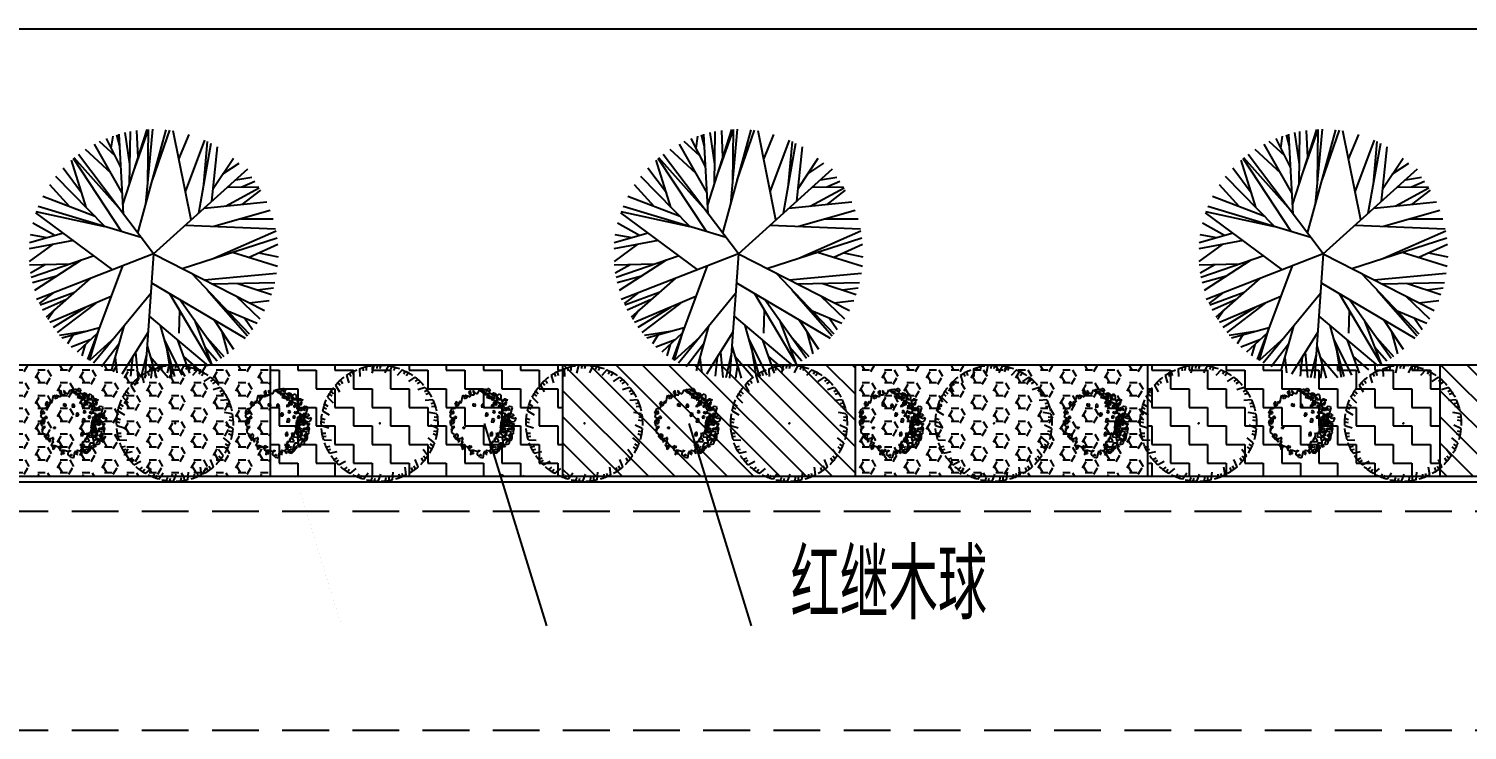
# Model space of a CAD drawing. Extents: x 941299 to 942979, y 2579300 to 2579597.
# Drawn here: x 941836.4 to 941897.9, y 2579433.1 to 2579463.1 of the extents above; entities that cross this region are included whole.
import ezdxf

# ---------------------------------------------------------------- set-up
doc = ezdxf.new("R2010")
doc.units = 0
doc.linetypes.add('HIDDEN', pattern=[0.375, 0.25, -0.125])
for name, color, linetype in [('fz', 7, 'CONTINUOUS'), ('尺寸标注', 2, 'CONTINUOUS'), ('文字', 7, 'CONTINUOUS'), ('绿化工程', 3, 'CONTINUOUS'), ('路缘石', 37, 'CONTINUOUS')]:
    doc.layers.add(name, color=color, linetype=linetype)
doc.styles.get("Standard").update_dxf_attribs({"font": 'simplex1.shx', "width": 0.7, "bigfont": 'hztxt.shx'})
pattern_1 = [(0, (0, 5158813.76275), (0, -0.549926), [0.3175, -0.635]), (240, (0, 5158813.76275), (-0.4762498862, 0.274963), [0.3175, -0.635]), (300, (0.3175, 5158813.76275), (-0.4762498862, -0.274963), [0.3175, -0.635])]
pattern_2 = [(0, (0, 5158813.76275), (0.79375, -0.79375), [0.79375, -0.79375]), (270, (0.79375, 5158813.76275), (-0.79375, -0.79375), [0.79375, -0.79375])]

# ---------------------------------------------------------------- blocks, each defined once
blk = doc.blocks.new('qf')
at = {"layer": '绿化工程'}
for p, q in [((-1.396, 3.706), (-2.016, 4.93)), ((-1.807, 4.518), (-1.734, 5.036)), ((-1.446, 4.606), (-1.577, 5.088)), ((-1.286, 1.7), (-1.474, 5.119)), ((-1.308, 2.095), (-0.278, 5.319)), ((-1.014, 3.828), (-1.214, 5.187)), ((-1.027, 2.974), (-0.993, 5.233)), ((-0.855, 3.513), (-0.215, 5.311)), ((-0.661, 4.12), (-0.713, 5.279)), ((-0.67, 0.885), (0.539, 5.299)), ((-0.329, 2.13), (-0.034, 5.327)), ((-0.245, 3.042), (-0.215, 5.311)), ((-0.049, 3.152), (0.694, 5.281)), ((1.605, 1.448), (0.84, 5.26)), ((1.083, 4.05), (1.515, 5.107)), ((-1.813, 3.446), (-2.916, 4.457)), ((-1.336, 2.606), (-2.52, 4.693)), ((-1.642, 4.193), (-2.312, 4.799)), ((1.365, 2.645), (2.19, 4.856)), ((1.928, 1.739), (2.458, 4.725)), ((2.148, 2.977), (2.311, 4.799)), ((2.497, 2.253), (2.737, 4.57)), ((-2.887, 1.999), (-3.515, 4.002)), ((-1.366, 0.951), (-3.425, 4.08)), ((-1.504, 1.987), (-3.401, 4.099)), ((0, 0), (-3.214, 4.248)), ((2.554, 2.799), (3.412, 4.09)), ((2.962, 3.414), (3.656, 3.874)), ((-2.063, 1.159), (-4.173, 3.31)), ((-3.079, 2.612), (-3.869, 3.661)), ((0, 0), (4.024, 3.63)), ((3.512, 3.169), (4.204, 3.271)), ((3.775, 2.858), (4.331, 3.101)), ((-3.58, 2.014), (-4.439, 2.944)), ((3.07, 2.042), (4.517, 2.823)), ((3.167, 2.857), (4.495, 2.858)), ((3.791, 2.114), (4.583, 2.715)), ((-0.53, 0.7), (-4.93, 2.017)), ((-2.492, 1.597), (-4.728, 2.454)), ((2.162, 1.951), (4.842, 2.22)), ((2.581, 1.178), (4.988, 1.868)), ((-4.221, 0.778), (-5.162, 1.314)), ((-1.736, -0.679), (-5.031, 1.75)), ((-2.063, 1.159), (-5.013, 1.8)), ((3.709, 1.501), (5.114, 1.49)), ((-3.852, 0.882), (-5.306, 0.472)), ((-4.548, 0.685), (-5.264, 0.817)), ((1.22, -0.622), (5.282, 0.688)), ((1.363, 1.229), (5.219, 1.066)), ((2.577, -0.185), (5.235, 0.983)), ((-3.423, 0.565), (-5.323, 0.207)), ((-4.327, 0.395), (-5.317, -0.326)), ((0, 0), (-5.009, -1.958)), ((0, 0), (-0.375, -5.324)), ((0, 0), (4.745, -2.42)), ((3.377, 0.073), (5.3, -0.53)), ((4.081, -0.147), (5.311, 0.409)), ((4.501, 0.043), (5.325, -0.122)), ((-3.578, -0.445), (-5.304, -0.491)), ((-4.632, -0.473), (-5.261, -0.833)), ((-2.539, -0.086), (-5.229, -1.015)), ((-3.091, -0.277), (-5.092, -1.562)), ((-1.329, -0.52), (-2.821, -4.518)), ((-4.147, -0.955), (-5.181, -1.237)), ((-2.705, -1.057), (-4.588, -2.707)), ((1.621, -0.827), (4.08, -3.424)), ((2.174, -1.109), (5.261, -0.834)), ((2.518, -1.284), (5.183, -1.227)), ((-4.305, -1.682), (-4.885, -2.123)), ((-3.386, -1.654), (-4.851, -2.2)), ((-1.818, -1.83), (-4.439, -2.944)), ((-0.119, -1.694), (-2.561, -4.67)), ((-0.088, -1.245), (3.922, -3.604)), ((0.686, -1.7), (2.453, -4.673)), ((2.291, -1.534), (4.013, -3.503)), ((3.514, -1.792), (4.541, -2.784)), ((3.565, -1.262), (5.034, -1.742)), ((4.439, -1.547), (5.124, -1.457)), ((-3.752, -1.975), (-4.754, -2.403)), ((-4.253, -2.413), (-4.524, -2.812)), ((-2.904, -2.291), (-4.292, -3.154)), ((-2.475, -2.109), (-4.126, -3.369)), ((1.104, -2.404), (1.078, -3.396)), ((1.142, -1.969), (2.907, -4.464)), ((3.131, -2.422), (4.425, -2.965)), ((4.098, -2.09), (4.939, -1.994)), ((-0.188, -2.668), (2.332, -4.789)), ((0.281, -3.063), (0.888, -5.252)), ((1.754, -2.834), (2.47, -4.719)), ((2.582, -2.816), (3.421, -4.083)), ((3.881, -2.737), (4.226, -3.243)), ((-2.922, -3.329), (-4.019, -3.496)), ((-2.314, -3.159), (-3.918, -3.608)), ((-3.388, -3.4), (-3.675, -3.856)), ((-2.706, -3.678), (-3.528, -3.99)), ((-2.403, -3.396), (-3.273, -4.203)), ((-2.739, -4.569), (-2.314, -3.159)), ((-1.661, -3.573), (-2.739, -4.569)), ((-1.274, -3.101), (-1.809, -5.01)), ((-0.236, -3.349), (-1.357, -5.151)), ((0.447, -3.661), (1.21, -5.187)), ((2.283, -3.582), (3.007, -4.397)), ((2.925, -3.334), (3.176, -4.276)), ((-2.922, -3.877), (-3.065, -4.356)), ((-1.486, -3.859), (-2.227, -4.839)), ((-0.771, -4.209), (-0.67, -5.284)), ((-0.303, -4.304), (-0.539, -5.299)), ((-0.277, -3.937), (0.124, -5.325)), ((0.569, -4.1), (0.763, -5.272)), ((1.028, -3.692), (1.535, -5.101)), ((2.188, -3.977), (2.715, -4.583)), ((-1.646, -4.429), (-1.567, -5.091)), ((-0.905, -4.424), (-0.992, -5.233)), ((-0.144, -4.397), (0.625, -5.29)), ((-0.045, -4.74), (-0.119, -5.325)), ((1.282, -4.396), (1.936, -4.963))]:
    blk.add_line(p, q, dxfattribs=at)
blk = doc.blocks.new('crz')
at = {"layer": '绿化工程', "color": 3}
for p, q in [((-0.225, 2.462), (-0.196, 2.34)), ((-0.076, 2.485), (0.037, 2.173)), ((-1.493, 1.958), (-1.393, 1.878)), ((-1.386, 2.055), (-1.301, 1.963)), ((-1.266, 2.148), (-1.017, 1.929)), ((-0.96, 2.265), (-0.883, 2.162)), ((-0.831, 2.332), (-0.772, 2.221)), ((-0.693, 2.392), (-0.505, 2.118)), ((-0.366, 2.429), (-0.317, 2.31)), ((0.249, 2.44), (0.267, 2.313)), ((0.394, 2.437), (0.392, 2.312)), ((0.544, 2.423), (0.576, 2.092)), ((0.848, 2.298), (0.833, 2.171)), ((0.987, 2.259), (0.955, 2.138)), ((1.129, 2.208), (1.078, 1.88)), ((1.393, 2.012), (1.347, 1.892)), ((1.518, 1.939), (1.456, 1.83)), ((1.643, 1.854), (1.512, 1.549)), ((-2.146, 1.278), (-1.822, 1.207)), ((-1.934, 1.529), (-1.817, 1.476)), ((-1.854, 1.649), (-1.749, 1.581)), ((-1.761, 1.768), (-1.465, 1.619)), ((1.849, 1.599), (1.775, 1.494)), ((2.052, 1.384), (1.849, 1.121)), ((1.952, 1.498), (1.865, 1.407)), ((-2.397, 0.708), (-2.066, 0.719)), ((-2.254, 1.003), (-2.128, 0.981)), ((-2.207, 1.14), (-2.088, 1.1)), ((2.332, 0.827), (2.07, 0.623)), ((2.188, 1.085), (2.09, 1.002)), ((2.263, 0.962), (2.157, 0.896)), ((-2.499, 0.093), (-2.18, 0.186)), ((-2.434, 0.414), (-2.305, 0.424)), ((-2.421, 0.559), (-2.296, 0.549)), ((2.464, 0.218), (2.16, 0.085)), ((2.389, 0.504), (2.274, 0.447)), ((2.431, 0.365), (2.311, 0.328)), ((-2.485, -0.058), (-2.361, -0.036)), ((-2.461, -0.2), (-2.339, -0.159)), ((-2.444, -0.528), (-2.159, -0.359)), ((2.44, -0.405), (2.113, -0.458)), ((2.439, -0.11), (2.314, -0.135)), ((2.445, -0.254), (2.32, -0.261)), ((-2.393, -0.671), (-2.279, -0.618)), ((-2.334, -0.803), (-2.227, -0.733)), ((-2.236, -1.116), (-2.002, -0.881)), ((-2.152, -1.241), (-2.054, -1.162)), ((2.263, -1.003), (1.932, -0.972)), ((2.305, -0.858), (2.182, -0.833)), ((2.335, -0.716), (2.207, -0.71)), ((-2.062, -1.355), (-1.975, -1.26)), ((-1.889, -1.634), (-1.721, -1.348)), ((-1.776, -1.734), (-1.701, -1.633)), ((-1.661, -1.822), (-1.601, -1.708)), ((-1.424, -2.049), (-1.332, -1.73)), ((1.498, -1.975), (1.224, -1.79)), ((1.605, -1.869), (1.51, -1.788)), ((1.7, -1.759), (1.591, -1.692)), ((1.942, -1.537), (1.63, -1.426)), ((2.019, -1.408), (1.906, -1.353)), ((2.084, -1.278), (1.961, -1.24)), ((-1.29, -2.118), (-1.242, -2.002)), ((-1.156, -2.174), (-1.126, -2.049)), ((-0.871, -2.336), (-0.861, -2.004)), ((-0.723, -2.369), (-0.706, -2.244)), ((-0.58, -2.39), (-0.582, -2.262)), ((-0.263, -2.475), (-0.336, -2.152)), ((-0.112, -2.471), (-0.126, -2.346)), ((0.032, -2.456), (-0.002, -2.332)), ((0.36, -2.46), (0.209, -2.164)), ((0.505, -2.418), (0.46, -2.301)), ((0.641, -2.367), (0.578, -2.256)), ((0.96, -2.289), (0.74, -2.041)), ((1.09, -2.213), (1.017, -2.11)), ((1.209, -2.13), (1.12, -2.038))]:
    blk.add_line(p, q, dxfattribs=at)
for centre, start, end in [((-0.03, -0.014), 91.05159, 102.48935), ((-0.033, -0.01), 76.65159, 88.08935), ((-0.022, -0.021), 119.85159, 131.28935), ((-0.027, -0.018), 105.45159, 116.88935), ((-0.035, -0.005), 62.25159, 73.68935), ((-0.035, 0.001), 47.85159, 59.28935), ((-0.011, -0.022), 148.65159, 160.08935), ((-0.017, -0.022), 134.25159, 145.68935), ((-0.034, 0.006), 33.45159, 44.88935), ((-0.032, 0.011), 19.05159, 30.48935), ((-0.006, -0.021), 163.05159, 174.48935), ((-0.028, 0.015), 4.65159, 16.08935), ((-0.001, -0.019), 177.45159, 188.88935), ((-0.024, 0.018), 350.25159, 1.68935), ((0.003, -0.015), 191.85159, 203.28935), ((-0.019, 0.02), 335.85159, 347.28935), ((0.006, -0.01), 206.25159, 217.68935), ((-0.013, 0.021), 321.45159, 332.88935), ((0.007, -0.005), 220.65159, 232.08935), ((-0.008, 0.02), 307.05159, 318.48935), ((0.008, 0), 235.05159, 246.48935), ((0.007, 0.005), 249.45159, 260.88935), ((0.001, 0.014), 278.25159, 289.68935), ((-0.003, 0.018), 292.65159, 304.08935), ((0.005, 0.01), 263.85159, 275.28935)]:
    blk.add_arc(centre, 2.5, start, end, dxfattribs=at)
for p in [(0, 0), (0.006, -0.005)]:
    blk.add_point(p, dxfattribs=at)
blk = doc.blocks.new('hjmq')
at = {"layer": '绿化工程', "color": 3}
for p, q in [((-0.483, 1.208, -3.15), (-0.495, 1.348, -3.15)), ((-0.495, 1.348, -3.15), (-0.441, 1.293, -3.15)), ((-0.441, 1.293, -3.15), (-0.367, 1.294, -3.15)), ((-0.355, 1.246, -3.15), (-0.374, 1.229, -3.15)), ((-0.367, 1.294, -3.15), (-0.355, 1.246, -3.15)), ((-0.197, 1.348, -3.15), (-0.202, 1.278, -3.15)), ((-0.202, 1.278, -3.15), (-0.189, 1.224, -3.15)), ((-0.139, 1.391, -3.15), (-0.197, 1.348, -3.15)), ((-0.074, 1.407, -3.15), (-0.139, 1.391, -3.15)), ((-0.104, 1.457, -3.15), (-0.113, 1.403, -3.15)), ((-0.113, 1.403, -3.15), (-0.098, 1.344, -3.15)), ((0, 1.477, -3.15), (-0.104, 1.457, -3.15)), ((-0.098, 1.344, -3.15), (-0.089, 1.329, -3.15)), ((-0.089, 1.329, -3.15), (-0.051, 1.338, -3.15)), ((-0.043, 1.375, -3.15), (-0.074, 1.407, -3.15)), ((-0.051, 1.338, -3.15), (-0.043, 1.375, -3.15)), ((0.027, 1.484, -3.15), (0, 1.477, -3.15)), ((0.062, 1.298, -3.15), (0.027, 1.484, -3.15)), ((0.081, 1.222, -3.15), (0.062, 1.298, -3.15)), ((0.135, 1.281, -3.15), (0.173, 1.337, -3.15)), ((0.148, 1.227, -3.15), (0.135, 1.281, -3.15)), ((0.192, 1.238, -3.15), (0.15, 1.222, -3.15)), ((0.173, 1.337, -3.15), (0.196, 1.314, -3.15)), ((0.211, 1.277, -3.15), (0.192, 1.238, -3.15)), ((0.196, 1.314, -3.15), (0.206, 1.293, -3.15)), ((0.206, 1.293, -3.15), (0.211, 1.277, -3.15)), ((0.308, 1.233, -3.15), (0.38, 1.285, -3.15)), ((0.349, 1.111, -3.15), (0.308, 1.233, -3.15)), ((0.38, 1.285, -3.15), (0.398, 1.261, -3.15)), ((0.398, 1.261, -3.15), (0.39, 1.201, -3.15)), ((0.473, 1.234, -3.15), (0.468, 1.118, -3.15)), ((0.507, 1.282, -3.15), (0.473, 1.234, -3.15)), ((0.602, 1.294, -3.15), (0.507, 1.282, -3.15)), ((0.642, 1.247, -3.15), (0.602, 1.294, -3.15)), ((0.639, 1.166, -3.15), (0.642, 1.247, -3.15)), ((-1.057, 0.658, -3.15), (-1.202, 0.576, -3.15)), ((-1.105, 0.692, -3.15), (-1.158, 0.604, -3.15)), ((-0.97, 0.703, -3.15), (-1.105, 0.692, -3.15)), ((-1.043, 0.489, -3.15), (-1.057, 0.658, -3.15)), ((-1.036, 0.761, -3.15), (-0.99, 0.784, -3.15)), ((-0.999, 0.678, -3.15), (-1.036, 0.761, -3.15)), ((-0.915, 0.642, -3.15), (-0.999, 0.678, -3.15)), ((-0.99, 0.784, -3.15), (-0.965, 0.75, -3.15)), ((-0.965, 0.75, -3.15), (-0.97, 0.703, -3.15)), ((-0.838, 0.976, -3.15), (-0.92, 0.962, -3.15)), ((-0.92, 0.962, -3.15), (-0.9, 0.904, -3.15)), ((-0.87, 0.624, -3.15), (-0.915, 0.642, -3.15)), ((-0.9, 0.904, -3.15), (-0.869, 0.848, -3.15)), ((-0.897, 0.801, -3.15), (-0.834, 0.822, -3.15)), ((-0.841, 0.781, -3.15), (-0.897, 0.801, -3.15)), ((-0.823, 0.619, -3.15), (-0.87, 0.624, -3.15)), ((-0.869, 0.848, -3.15), (-0.838, 0.816, -3.15)), ((-0.867, 0.957, -3.15), (-0.856, 1.121, -3.15)), ((-0.772, 0.964, -3.15), (-0.867, 0.957, -3.15)), ((-0.858, 0.759, -3.15), (-0.866, 0.723, -3.15)), ((-0.866, 0.723, -3.15), (-0.827, 0.704, -3.15)), ((-0.808, 0.789, -3.15), (-0.858, 0.759, -3.15)), ((-0.856, 1.121, -3.15), (-0.809, 1.092, -3.15)), ((-0.838, 0.816, -3.15), (-0.841, 0.781, -3.15)), ((-0.755, 0.991, -3.15), (-0.838, 0.976, -3.15)), ((-0.834, 0.822, -3.15), (-0.808, 0.789, -3.15)), ((-0.827, 0.704, -3.15), (-0.823, 0.619, -3.15)), ((-0.809, 1.092, -3.15), (-0.773, 1.038, -3.15)), ((-0.773, 1.038, -3.15), (-0.755, 0.991, -3.15)), ((-0.545, 1.043, -3.15), (-0.772, 0.964, -3.15)), ((-0.554, 1.104, -3.15), (-0.595, 1.06, -3.15)), ((-0.595, 1.06, -3.15), (-0.581, 1.006, -3.15)), ((-0.581, 1.006, -3.15), (-0.576, 0.984, -3.15)), ((-0.576, 0.984, -3.15), (-0.503, 0.945, -3.15)), ((-0.514, 1.172, -3.15), (-0.554, 1.104, -3.15)), ((-0.494, 1.045, -3.15), (-0.545, 1.043, -3.15)), ((-0.444, 1.189, -3.15), (-0.514, 1.172, -3.15)), ((-0.503, 0.945, -3.15), (-0.492, 0.97, -3.15)), ((-0.447, 1.016, -3.15), (-0.494, 1.045, -3.15)), ((-0.492, 0.97, -3.15), (-0.447, 1.016, -3.15)), ((-0.476, 1.181, -3.15), (-0.483, 1.208, -3.15)), ((-0.463, 1.15, -3.15), (-0.476, 1.181, -3.15)), ((-0.367, 1.157, -3.15), (-0.463, 1.15, -3.15)), ((-0.374, 1.229, -3.15), (-0.444, 1.189, -3.15)), ((-0.276, 1.185, -3.15), (-0.367, 1.157, -3.15)), ((-0.171, 1.222, -3.15), (-0.276, 1.185, -3.15)), ((-0.189, 1.224, -3.15), (-0.166, 1.155, -3.15)), ((-0.112, 1.191, -3.15), (-0.171, 1.222, -3.15)), ((-0.166, 1.155, -3.15), (-0.112, 1.145, -3.15)), ((-0.112, 1.145, -3.15), (-0.112, 1.191, -3.15)), ((0.113, 1.207, -3.15), (0.081, 1.222, -3.15)), ((0.15, 1.222, -3.15), (0.113, 1.207, -3.15)), ((0.169, 1.169, -3.15), (0.148, 1.227, -3.15)), ((0.194, 1.158, -3.15), (0.169, 1.169, -3.15)), ((0.39, 1.201, -3.15), (0.194, 1.158, -3.15)), ((0.298, 0.926, -3.15), (0.407, 0.993, -3.15)), ((0.499, 0.925, -3.15), (0.298, 0.926, -3.15)), ((0.427, 0.775, -3.15), (0.337, 1.045, -3.15)), ((0.337, 1.045, -3.15), (0.484, 1.03, -3.15)), ((0.468, 1.118, -3.15), (0.349, 1.111, -3.15)), ((0.407, 0.993, -3.15), (0.574, 1.012, -3.15)), ((0.497, 0.815, -3.15), (0.427, 0.775, -3.15)), ((0.484, 1.03, -3.15), (0.499, 0.925, -3.15)), ((0.53, 0.663, -3.15), (0.497, 0.815, -3.15)), ((0.523, 0.736, -3.15), (0.577, 0.795, -3.15)), ((0.601, 0.583, -3.15), (0.523, 0.736, -3.15)), ((0.579, 1.225, -3.15), (0.527, 1.201, -3.15)), ((0.527, 1.201, -3.15), (0.545, 1.108, -3.15)), ((0.639, 0.615, -3.15), (0.53, 0.663, -3.15)), ((0.545, 1.108, -3.15), (0.637, 1.085, -3.15)), ((0.574, 1.012, -3.15), (0.605, 0.98, -3.15)), ((0.577, 0.795, -3.15), (0.718, 0.778, -3.15)), ((0.669, 1.208, -3.15), (0.579, 1.225, -3.15)), ((0.637, 1.085, -3.15), (0.639, 1.166, -3.15)), ((0.718, 0.778, -3.15), (0.639, 0.615, -3.15)), ((0.658, 1.044, -3.15), (0.802, 1.086, -3.15)), ((0.737, 0.841, -3.15), (0.658, 1.044, -3.15)), ((0.697, 1.209, -3.15), (0.669, 1.208, -3.15)), ((0.727, 1.159, -3.15), (0.697, 1.209, -3.15)), ((0.72, 1.071, -3.15), (0.726, 1.141, -3.15)), ((0.814, 0.969, -3.15), (0.72, 1.071, -3.15)), ((0.726, 1.141, -3.15), (0.727, 1.159, -3.15)), ((0.84, 0.843, -3.15), (0.737, 0.841, -3.15)), ((0.802, 1.086, -3.15), (0.837, 0.992, -3.15)), ((0.837, 0.992, -3.15), (0.814, 0.969, -3.15)), ((0.992, 0.944, -3.15), (0.84, 0.843, -3.15)), ((0.898, 0.746, -3.15), (0.852, 0.59, -3.15)), ((0.87, 0.977, -3.15), (0.956, 0.998, -3.15)), ((0.878, 0.921, -3.15), (0.87, 0.977, -3.15)), ((0.886, 0.889, -3.15), (0.878, 0.921, -3.15)), ((0.89, 0.804, -3.15), (0.886, 0.889, -3.15)), ((0.892, 0.747, -3.15), (0.89, 0.804, -3.15)), ((0.989, 0.702, -3.15), (0.892, 0.747, -3.15)), ((0.956, 0.998, -3.15), (0.992, 0.944, -3.15)), ((0.968, 0.605, -3.15), (1.023, 0.636, -3.15)), ((1.041, 0.704, -3.15), (0.989, 0.702, -3.15)), ((1.003, 0.878, -3.15), (1.021, 0.899, -3.15)), ((1.06, 0.789, -3.15), (1.003, 0.878, -3.15)), ((1.021, 0.899, -3.15), (1.135, 0.876, -3.15)), ((1.023, 0.636, -3.15), (1.081, 0.679, -3.15)), ((1.17, 0.713, -3.15), (1.041, 0.704, -3.15)), ((1.081, 0.725, -3.15), (1.06, 0.789, -3.15)), ((1.081, 0.679, -3.15), (1.081, 0.725, -3.15)), ((1.107, 0.692, -3.15), (1.174, 0.72, -3.15)), ((1.158, 0.67, -3.15), (1.107, 0.692, -3.15)), ((1.135, 0.876, -3.15), (1.161, 0.843, -3.15)), ((1.278, 0.533, -3.15), (1.158, 0.67, -3.15)), ((1.161, 0.843, -3.15), (1.17, 0.713, -3.15)), ((1.174, 0.72, -3.15), (1.194, 0.731, -3.15)), ((1.194, 0.731, -3.15), (1.251, 0.71, -3.15)), ((1.251, 0.71, -3.15), (1.285, 0.621, -3.15)), ((1.285, 0.621, -3.15), (1.287, 0.496, -3.15)), ((-1.388, -0.015, -3.15), (-1.289, 0.027, -3.15)), ((-1.293, 0.135, -3.15), (-1.343, 0.082, -3.15)), ((-1.343, 0.082, -3.15), (-1.336, -0.014, -3.15)), ((-1.321, 0.225, -3.15), (-1.315, 0.29, -3.15)), ((-1.251, 0.174, -3.15), (-1.321, 0.225, -3.15)), ((-1.315, 0.29, -3.15), (-1.169, 0.143, -3.15)), ((-1.19, 0.482, -3.15), (-1.296, 0.398, -3.15)), ((-1.296, 0.398, -3.15), (-1.296, 0.329, -3.15)), ((-1.296, 0.329, -3.15), (-1.251, 0.174, -3.15)), ((-1.212, 0.155, -3.15), (-1.293, 0.135, -3.15)), ((-1.289, 0.027, -3.15), (-1.216, -0.012, -3.15)), ((-1.169, 0.143, -3.15), (-1.212, 0.155, -3.15)), ((-1.202, 0.576, -3.15), (-1.19, 0.482, -3.15)), ((-1.142, 0.585, -3.15), (-1.105, 0.44, -3.15)), ((-1.105, 0.44, -3.15), (-1.043, 0.489, -3.15)), ((-0.829, 0.227, -3.15), (-0.797, 0.167, -3.15)), ((-0.735, 0.216, -3.15), (-0.829, 0.227, -3.15)), ((-0.797, 0.167, -3.15), (-0.764, 0.152, -3.15)), ((-0.764, 0.152, -3.15), (-0.727, 0.207, -3.15)), ((0.33, 0.521, -3.15), (0.443, 0.526, -3.15)), ((0.341, 0.501, -3.15), (0.33, 0.521, -3.15)), ((0.347, 0.428, -3.15), (0.341, 0.501, -3.15)), ((0.38, 0.39, -3.15), (0.347, 0.428, -3.15)), ((0.435, 0.398, -3.15), (0.38, 0.39, -3.15)), ((0.444, 0.475, -3.15), (0.435, 0.398, -3.15)), ((0.443, 0.526, -3.15), (0.444, 0.475, -3.15)), ((0.629, 0.401, -3.15), (0.601, 0.583, -3.15)), ((0.613, 0.443, -3.15), (0.629, 0.401, -3.15)), ((0.67, 0.399, -3.15), (0.613, 0.443, -3.15)), ((0.69, 0.571, -3.15), (0.91, 0.585, -3.15)), ((0.717, 0.394, -3.15), (0.69, 0.571, -3.15)), ((1.073, 0.414, -3.15), (0.717, 0.394, -3.15)), ((0.76, 0.382, -3.15), (0.922, 0.577, -3.15)), ((0.793, 0.201, -3.15), (0.76, 0.382, -3.15)), ((0.772, 0.195, -3.15), (0.853, 0.238, -3.15)), ((0.788, 0.108, -3.15), (0.772, 0.195, -3.15)), ((0.813, 0.005, -3.15), (0.788, 0.108, -3.15)), ((0.838, 0.137, -3.15), (0.793, 0.201, -3.15)), ((0.797, 0.001, -3.15), (0.826, 0.048, -3.15)), ((0.811, -0.122, -3.15), (0.797, 0.001, -3.15)), ((0.806, 0.313, -3.15), (0.93, 0.344, -3.15)), ((1.005, 0.202, -3.15), (0.806, 0.313, -3.15)), ((0.928, 0.051, -3.15), (0.813, 0.005, -3.15)), ((0.826, 0.048, -3.15), (0.846, 0.059, -3.15)), ((0.965, 0.157, -3.15), (0.838, 0.137, -3.15)), ((0.846, 0.059, -3.15), (0.878, 0.067, -3.15)), ((0.853, 0.238, -3.15), (0.965, 0.157, -3.15)), ((0.857, -0.053, -3.15), (0.874, 0.014, -3.15)), ((0.874, 0.014, -3.15), (1.03, -0.084, -3.15)), ((0.878, 0.067, -3.15), (0.952, 0.068, -3.15)), ((1.096, 0.345, -3.15), (0.908, 0.338, -3.15)), ((1.001, 0.08, -3.15), (0.928, 0.051, -3.15)), ((0.93, 0.344, -3.15), (1.104, 0.312, -3.15)), ((0.933, 0.516, -3.15), (0.937, 0.569, -3.15)), ((1.023, 0.453, -3.15), (0.933, 0.516, -3.15)), ((0.937, 0.569, -3.15), (0.968, 0.605, -3.15)), ((0.948, 0.572, -3.15), (1.082, 0.49, -3.15)), ((0.953, 0.5, -3.15), (0.948, 0.572, -3.15)), ((0.952, 0.068, -3.15), (1.07, 0.011, -3.15)), ((1.07, 0.011, -3.15), (1.001, 0.08, -3.15)), ((1.004, 0.319, -3.15), (1.005, 0.202, -3.15)), ((1.011, 0.364, -3.15), (1.073, 0.414, -3.15)), ((1.236, 0.196, -3.15), (1.011, 0.364, -3.15)), ((1.082, 0.49, -3.15), (1.023, 0.453, -3.15)), ((1.06, 0.049, -3.15), (1.161, 0.08, -3.15)), ((1.167, -0.125, -3.15), (1.06, 0.049, -3.15)), ((1.184, 0.011, -3.15), (1.087, -0.036, -3.15)), ((1.198, 0.37, -3.15), (1.096, 0.345, -3.15)), ((1.104, 0.312, -3.15), (1.114, 0.2, -3.15)), ((1.114, 0.2, -3.15), (1.236, 0.196, -3.15)), ((1.131, 0.548, -3.15), (1.177, 0.571, -3.15)), ((1.14, 0.511, -3.15), (1.131, 0.548, -3.15)), ((1.167, 0.471, -3.15), (1.14, 0.511, -3.15)), ((1.156, 0.01, -3.15), (1.167, -0.125, -3.15)), ((1.195, -0.009, -3.15), (1.156, 0.01, -3.15)), ((1.161, 0.08, -3.15), (1.184, 0.011, -3.15)), ((1.22, 0.467, -3.15), (1.167, 0.471, -3.15)), ((1.177, 0.571, -3.15), (1.219, 0.542, -3.15)), ((1.287, 0.496, -3.15), (1.193, 0.461, -3.15)), ((1.193, 0.461, -3.15), (1.229, 0.452, -3.15)), ((1.197, 0.238, -3.15), (1.279, 0.276, -3.15)), ((1.288, 0.146, -3.15), (1.197, 0.238, -3.15)), ((1.255, 0.396, -3.15), (1.198, 0.37, -3.15)), ((1.219, 0.542, -3.15), (1.228, 0.481, -3.15)), ((1.268, 0.479, -3.15), (1.22, 0.467, -3.15)), ((1.228, 0.481, -3.15), (1.278, 0.533, -3.15)), ((1.229, 0.452, -3.15), (1.255, 0.396, -3.15)), ((1.248, 0.01, -3.15), (1.26, 0.053, -3.15)), ((1.253, -0.012, -3.15), (1.248, 0.01, -3.15)), ((1.26, 0.053, -3.15), (1.321, 0.039, -3.15)), ((1.324, 0.442, -3.15), (1.268, 0.479, -3.15)), ((1.279, 0.276, -3.15), (1.311, 0.215, -3.15)), ((1.294, 0.124, -3.15), (1.288, 0.146, -3.15)), ((1.368, 0.011, -3.15), (1.294, 0.124, -3.15)), ((1.314, 0.181, -3.15), (1.304, 0.15, -3.15)), ((1.304, 0.15, -3.15), (1.337, 0.158, -3.15)), ((1.311, 0.375, -3.15), (1.329, 0.397, -3.15)), ((1.342, 0.274, -3.15), (1.311, 0.375, -3.15)), ((1.311, 0.215, -3.15), (1.314, 0.181, -3.15)), ((1.321, 0.039, -3.15), (1.321, 0.016, -3.15)), ((1.321, 0.016, -3.15), (1.368, 0.011, -3.15)), ((1.329, 0.397, -3.15), (1.324, 0.442, -3.15)), ((1.337, 0.158, -3.15), (1.353, 0.254, -3.15)), ((1.353, 0.254, -3.15), (1.342, 0.274, -3.15)), ((-1.357, -0.116, -3.15), (-1.388, -0.015, -3.15)), ((-1.329, -0.413, -3.15), (-1.375, -0.436, -3.15)), ((-1.375, -0.436, -3.15), (-1.359, -0.478, -3.15)), ((-1.345, -0.256, -3.15), (-1.365, -0.29, -3.15)), ((-1.365, -0.29, -3.15), (-1.348, -0.337, -3.15)), ((-1.359, -0.478, -3.15), (-1.319, -0.566, -3.15)), ((-1.315, -0.146, -3.15), (-1.357, -0.116, -3.15)), ((-1.348, -0.337, -3.15), (-1.318, -0.433, -3.15)), ((-1.311, -0.231, -3.15), (-1.345, -0.256, -3.15)), ((-1.336, -0.014, -3.15), (-1.273, -0.084, -3.15)), ((-1.248, -0.393, -3.15), (-1.329, -0.413, -3.15)), ((-1.319, -0.566, -3.15), (-1.306, -0.597, -3.15)), ((-1.318, -0.433, -3.15), (-1.274, -0.543, -3.15)), ((-1.254, -0.159, -3.15), (-1.315, -0.146, -3.15)), ((-1.219, -0.208, -3.15), (-1.311, -0.231, -3.15)), ((-1.306, -0.597, -3.15), (-1.251, -0.635, -3.15)), ((-1.274, -0.543, -3.15), (-1.22, -0.483, -3.15)), ((-1.273, -0.084, -3.15), (-1.254, -0.159, -3.15)), ((-1.224, -0.421, -3.15), (-1.248, -0.393, -3.15)), ((-1.22, -0.483, -3.15), (-1.224, -0.421, -3.15)), ((-1.133, -0.187, -3.15), (-1.219, -0.208, -3.15)), ((-1.216, -0.012, -3.15), (-1.19, -0.097, -3.15)), ((-1.19, -0.097, -3.15), (-1.192, -0.155, -3.15)), ((-1.192, -0.155, -3.15), (-1.167, -0.304, -3.15)), ((-1.167, -0.304, -3.15), (-1.143, -0.309, -3.15)), ((-1.143, -0.309, -3.15), (-1.105, -0.277, -3.15)), ((-1.105, -0.277, -3.15), (-1.133, -0.187, -3.15)), ((0.136, -0.313, -3.15), (0.225, -0.325, -3.15)), ((0.16, -0.433, -3.15), (0.141, -0.311, -3.15)), ((0.184, -0.438, -3.15), (0.16, -0.433, -3.15)), ((0.263, -0.407, -3.15), (0.184, -0.438, -3.15)), ((0.225, -0.325, -3.15), (0.263, -0.407, -3.15)), ((0.391, -0.071, -3.15), (0.496, -0.057, -3.15)), ((0.415, -0.169, -3.15), (0.398, -0.052, -3.15)), ((0.467, -0.19, -3.15), (0.415, -0.169, -3.15)), ((0.455, -0.491, -3.15), (0.464, -0.455, -3.15)), ((0.484, -0.536, -3.15), (0.455, -0.491, -3.15)), ((0.464, -0.455, -3.15), (0.484, -0.444, -3.15)), ((0.526, -0.175, -3.15), (0.467, -0.19, -3.15)), ((0.504, -0.548, -3.15), (0.484, -0.536, -3.15)), ((0.492, -0.453, -3.15), (0.559, -0.471, -3.15)), ((0.496, -0.057, -3.15), (0.526, -0.175, -3.15)), ((0.558, -0.512, -3.15), (0.504, -0.548, -3.15)), ((0.571, -0.497, -3.15), (0.558, -0.512, -3.15)), ((0.559, -0.471, -3.15), (0.571, -0.497, -3.15)), ((0.651, -0.242, -3.15), (0.734, -0.227, -3.15)), ((0.666, -0.278, -3.15), (0.661, -0.234, -3.15)), ((0.676, -0.316, -3.15), (0.666, -0.278, -3.15)), ((0.76, -0.289, -3.15), (0.676, -0.316, -3.15)), ((0.758, -0.416, -3.15), (0.727, -0.498, -3.15)), ((0.727, -0.498, -3.15), (0.79, -0.5, -3.15)), ((0.734, -0.227, -3.15), (0.758, -0.255, -3.15)), ((0.758, -0.255, -3.15), (0.761, -0.266, -3.15)), ((0.767, -0.408, -3.15), (0.758, -0.416, -3.15)), ((0.761, -0.266, -3.15), (0.76, -0.289, -3.15)), ((0.814, -0.413, -3.15), (0.767, -0.408, -3.15)), ((0.79, -0.5, -3.15), (0.859, -0.454, -3.15)), ((0.867, -0.119, -3.15), (0.811, -0.122, -3.15)), ((0.86, -0.482, -3.15), (0.814, -0.413, -3.15)), ((0.83, -0.616, -3.15), (0.892, -0.612, -3.15)), ((0.843, -0.251, -3.15), (0.85, -0.164, -3.15)), ((0.909, -0.264, -3.15), (0.843, -0.251, -3.15)), ((0.85, -0.164, -3.15), (0.912, -0.114, -3.15)), ((0.866, -0.091, -3.15), (0.857, -0.053, -3.15)), ((0.859, -0.454, -3.15), (0.902, -0.443, -3.15)), ((0.891, -0.584, -3.15), (0.86, -0.482, -3.15)), ((0.94, -0.136, -3.15), (0.866, -0.091, -3.15)), ((0.894, -0.065, -3.15), (0.867, -0.119, -3.15)), ((0.892, -0.612, -3.15), (0.891, -0.584, -3.15)), ((0.902, -0.443, -3.15), (0.99, -0.427, -3.15)), ((0.908, -0.167, -3.15), (0.939, -0.107, -3.15)), ((0.98, -0.252, -3.15), (0.908, -0.167, -3.15)), ((0.921, -0.289, -3.15), (0.909, -0.264, -3.15)), ((0.912, -0.114, -3.15), (0.954, -0.098, -3.15)), ((0.959, -0.532, -3.15), (0.917, -0.594, -3.15)), ((0.917, -0.594, -3.15), (1.006, -0.675, -3.15)), ((0.924, -0.277, -3.15), (0.921, -0.289, -3.15)), ((0.995, -0.265, -3.15), (0.924, -0.277, -3.15)), ((0.933, -0.315, -3.15), (0.998, -0.299, -3.15)), ((0.99, -0.427, -3.15), (0.933, -0.315, -3.15)), ((0.939, -0.107, -3.15), (1.037, -0.088, -3.15)), ((0.962, -0.13, -3.15), (0.94, -0.136, -3.15)), ((0.954, -0.098, -3.15), (1.041, -0.219, -3.15)), ((1.054, -0.549, -3.15), (0.959, -0.532, -3.15)), ((0.963, -0.044, -3.15), (0.962, -0.13, -3.15)), ((1.001, -0.057, -3.15), (0.963, -0.044, -3.15)), ((0.998, -0.299, -3.15), (0.968, -0.387, -3.15)), ((0.968, -0.387, -3.15), (1.003, -0.389, -3.15)), ((1.041, -0.219, -3.15), (0.98, -0.252, -3.15)), ((1.05, -0.303, -3.15), (0.995, -0.265, -3.15)), ((1.087, -0.036, -3.15), (1.001, -0.057, -3.15)), ((1.003, -0.389, -3.15), (1.058, -0.358, -3.15)), ((1.01, -0.623, -3.15), (1.054, -0.549, -3.15)), ((1.015, -0.138, -3.15), (1.052, -0.148, -3.15)), ((1.086, -0.03, -3.15), (1.025, -0.063, -3.15)), ((1.025, -0.063, -3.15), (1.086, -0.191, -3.15)), ((1.037, -0.088, -3.15), (1.109, -0.053, -3.15)), ((1.058, -0.358, -3.15), (1.05, -0.303, -3.15)), ((1.052, -0.148, -3.15), (1.176, -0.301, -3.15)), ((1.08, -0.33, -3.15), (1.129, -0.295, -3.15)), ((1.092, -0.402, -3.15), (1.08, -0.33, -3.15)), ((1.109, -0.053, -3.15), (1.086, -0.03, -3.15)), ((1.086, -0.191, -3.15), (1.102, -0.095, -3.15)), ((1.13, -0.553, -3.15), (1.091, -0.58, -3.15)), ((1.091, -0.58, -3.15), (1.142, -0.716, -3.15)), ((1.158, -0.414, -3.15), (1.092, -0.402, -3.15)), ((1.231, -0.293, -3.15), (1.098, -0.171, -3.15)), ((1.098, -0.171, -3.15), (1.131, -0.375, -3.15)), ((1.129, -0.295, -3.15), (1.216, -0.348, -3.15)), ((1.182, -0.58, -3.15), (1.13, -0.553, -3.15)), ((1.131, -0.375, -3.15), (1.144, -0.171, -3.15)), ((1.144, -0.171, -3.15), (1.214, -0.108, -3.15)), ((1.181, -0.391, -3.15), (1.158, -0.414, -3.15)), ((1.165, -0.624, -3.15), (1.182, -0.58, -3.15)), ((1.176, -0.301, -3.15), (1.231, -0.293, -3.15)), ((1.214, -0.429, -3.15), (1.181, -0.391, -3.15)), ((1.214, -0.108, -3.15), (1.195, -0.009, -3.15)), ((1.267, -0.622, -3.15), (1.214, -0.429, -3.15)), ((1.216, -0.348, -3.15), (1.231, -0.407, -3.15)), ((1.229, -0.259, -3.15), (1.276, -0.241, -3.15)), ((1.27, -0.289, -3.15), (1.229, -0.259, -3.15)), ((1.231, -0.407, -3.15), (1.281, -0.424, -3.15)), ((1.253, -0.035, -3.15), (1.253, -0.012, -3.15)), ((1.256, -0.069, -3.15), (1.253, -0.035, -3.15)), ((1.276, -0.058, -3.15), (1.256, -0.069, -3.15)), ((1.346, -0.316, -3.15), (1.27, -0.289, -3.15)), ((1.342, -0.047, -3.15), (1.276, -0.058, -3.15)), ((1.276, -0.241, -3.15), (1.354, -0.21, -3.15)), ((1.281, -0.424, -3.15), (1.342, -0.368, -3.15)), ((1.401, -0.101, -3.15), (1.342, -0.047, -3.15)), ((1.342, -0.368, -3.15), (1.346, -0.316, -3.15)), ((1.354, -0.21, -3.15), (1.376, -0.251, -3.15)), ((1.376, -0.251, -3.15), (1.436, -0.242, -3.15)), ((1.436, -0.242, -3.15), (1.401, -0.101, -3.15)), ((-1.251, -0.635, -3.15), (-1.217, -0.632, -3.15)), ((-1.217, -0.632, -3.15), (-1.191, -0.643, -3.15)), ((-1.191, -0.643, -3.15), (-1.146, -0.643, -3.15)), ((-1.175, -0.799, -3.15), (-1.128, -0.782, -3.15)), ((-1.108, -0.932, -3.15), (-1.175, -0.799, -3.15)), ((-1.146, -0.643, -3.15), (-1.127, -0.672, -3.15)), ((-1.128, -0.782, -3.15), (-1.039, -0.748, -3.15)), ((-1.127, -0.672, -3.15), (-1.101, -0.729, -3.15)), ((-1.069, -0.905, -3.15), (-1.108, -0.932, -3.15)), ((-1.101, -0.729, -3.15), (-1.059, -0.851, -3.15)), ((-1.059, -0.851, -3.15), (-1.069, -0.905, -3.15)), ((-1.039, -0.748, -3.15), (-1.004, -0.774, -3.15)), ((-1.004, -0.774, -3.15), (-0.996, -0.829, -3.15)), ((-0.996, -0.829, -3.15), (-0.922, -0.92, -3.15)), ((-0.887, -0.877, -3.15), (-0.983, -0.883, -3.15)), ((-0.983, -0.883, -3.15), (-0.964, -0.936, -3.15)), ((-0.964, -0.936, -3.15), (-0.938, -0.947, -3.15)), ((-0.938, -0.947, -3.15), (-0.888, -0.94, -3.15)), ((-0.922, -0.92, -3.15), (-0.887, -0.877, -3.15)), ((-0.888, -0.94, -3.15), (-0.873, -0.977, -3.15)), ((-0.873, -0.977, -3.15), (-0.859, -1.059, -3.15)), ((-0.859, -1.059, -3.15), (-0.832, -1.167, -3.15)), ((-0.832, -1.167, -3.15), (-0.817, -1.203, -3.15)), ((-0.817, -1.203, -3.15), (-0.779, -1.194, -3.15)), ((-0.779, -1.194, -3.15), (-0.756, -1.171, -3.15)), ((-0.756, -1.171, -3.15), (-0.696, -1.162, -3.15)), ((-0.706, -1.05, -3.15), (-0.754, -1.067, -3.15)), ((-0.754, -1.067, -3.15), (-0.74, -1.144, -3.15)), ((-0.74, -1.144, -3.15), (-0.727, -1.198, -3.15)), ((-0.727, -1.198, -3.15), (-0.706, -1.21, -3.15)), ((-0.678, -1.071, -3.15), (-0.706, -1.05, -3.15)), ((-0.706, -1.21, -3.15), (-0.612, -1.175, -3.15)), ((-0.696, -1.162, -3.15), (-0.67, -1.15, -3.15)), ((-0.655, -1.094, -3.15), (-0.678, -1.071, -3.15)), ((-0.67, -1.15, -3.15), (-0.655, -1.117, -3.15)), ((-0.655, -1.117, -3.15), (-0.655, -1.094, -3.15)), ((-0.612, -1.175, -3.15), (-0.519, -1.135, -3.15)), ((-0.554, -1.27, -3.15), (-0.435, -1.217, -3.15)), ((-0.519, -1.135, -3.15), (-0.484, -1.229, -3.15)), ((-0.484, -1.229, -3.15), (-0.48, -1.292, -3.15)), ((-0.435, -1.217, -3.15), (-0.342, -1.223, -3.15)), ((-0.3, -0.725, -3.15), (-0.389, -0.736, -3.15)), ((-0.389, -0.736, -3.15), (-0.388, -0.833, -3.15)), ((-0.388, -0.833, -3.15), (-0.334, -0.842, -3.15)), ((-0.342, -1.223, -3.15), (-0.332, -1.358, -3.15)), ((-0.334, -0.842, -3.15), (-0.293, -0.775, -3.15)), ((-0.293, -0.775, -3.15), (-0.315, -0.711, -3.15)), ((-0.045, -0.713, -3.15), (0.084, -0.704, -3.15)), ((-0.024, -0.754, -3.15), (-0.03, -0.727, -3.15)), ((-0.007, -0.818, -3.15), (-0.024, -0.754, -3.15)), ((0.057, -0.802, -3.15), (-0.007, -0.818, -3.15)), ((0.072, -0.77, -3.15), (0.057, -0.802, -3.15)), ((0.084, -0.704, -3.15), (0.072, -0.77, -3.15)), ((0.12, -1.24, -3.15), (0.197, -1.226, -3.15)), ((0.188, -1.12, -3.15), (0.32, -1.075, -3.15)), ((0.223, -1.168, -3.15), (0.188, -1.12, -3.15)), ((0.197, -1.226, -3.15), (0.189, -1.24, -3.15)), ((0.208, -1.201, -3.15), (0.308, -1.164, -3.15)), ((0.29, -1.255, -3.15), (0.208, -1.201, -3.15)), ((0.251, -1.282, -3.15), (0.223, -1.168, -3.15)), ((0.32, -1.075, -3.15), (0.29, -1.255, -3.15)), ((0.308, -1.164, -3.15), (0.347, -1.16, -3.15)), ((0.393, -1.046, -3.15), (0.328, -1.062, -3.15)), ((0.328, -1.062, -3.15), (0.394, -1.097, -3.15)), ((0.347, -1.16, -3.15), (0.405, -1.117, -3.15)), ((0.374, -0.741, -3.15), (0.473, -0.722, -3.15)), ((0.548, -1.093, -3.15), (0.392, -0.994, -3.15)), ((0.392, -0.994, -3.15), (0.451, -1.026, -3.15)), ((0.405, -1.117, -3.15), (0.393, -1.046, -3.15)), ((0.394, -1.097, -3.15), (0.454, -1.082, -3.15)), ((0.434, -0.795, -3.15), (0.395, -0.753, -3.15)), ((0.459, -1.058, -3.15), (0.396, -1.034, -3.15)), ((0.396, -1.034, -3.15), (0.444, -1.113, -3.15)), ((0.498, -1.169, -3.15), (0.426, -1.204, -3.15)), ((0.426, -1.204, -3.15), (0.469, -1.308, -3.15)), ((0.451, -0.796, -3.15), (0.434, -0.795, -3.15)), ((0.444, -1.113, -3.15), (0.497, -1.117, -3.15)), ((0.482, -0.76, -3.15), (0.451, -0.796, -3.15)), ((0.451, -1.026, -3.15), (0.525, -0.956, -3.15)), ((0.454, -1.082, -3.15), (0.459, -1.058, -3.15)), ((0.465, -0.781, -3.15), (0.528, -0.76, -3.15)), ((0.479, -0.91, -3.15), (0.465, -0.781, -3.15)), ((0.473, -0.722, -3.15), (0.482, -0.76, -3.15)), ((0.626, -0.902, -3.15), (0.479, -0.91, -3.15)), ((0.48, -1.305, -3.15), (0.494, -1.221, -3.15)), ((0.494, -1.221, -3.15), (0.68, -1.095, -3.15)), ((0.497, -1.117, -3.15), (0.548, -1.093, -3.15)), ((0.6, -1.235, -3.15), (0.498, -1.169, -3.15)), ((0.502, -0.91, -3.15), (0.508, -0.817, -3.15)), ((0.562, -0.826, -3.15), (0.502, -0.91, -3.15)), ((0.508, -0.817, -3.15), (0.622, -0.794, -3.15)), ((0.525, -0.956, -3.15), (0.541, -0.929, -3.15)), ((0.528, -0.76, -3.15), (0.562, -0.826, -3.15)), ((0.541, -0.929, -3.15), (0.579, -1.011, -3.15)), ((0.579, -1.011, -3.15), (0.626, -0.902, -3.15)), ((0.622, -0.794, -3.15), (0.618, -0.892, -3.15)), ((0.618, -0.892, -3.15), (0.71, -0.915, -3.15)), ((0.676, -0.987, -3.15), (0.633, -1.02, -3.15)), ((0.633, -1.02, -3.15), (0.638, -1.203, -3.15)), ((0.638, -1.203, -3.15), (0.746, -1.268, -3.15)), ((0.75, -1.008, -3.15), (0.676, -0.987, -3.15)), ((0.68, -1.095, -3.15), (0.75, -1.008, -3.15)), ((0.696, -0.884, -3.15), (0.711, -0.852, -3.15)), ((0.71, -0.915, -3.15), (0.696, -0.884, -3.15)), ((0.755, -0.681, -3.15), (0.707, -0.698, -3.15)), ((0.707, -0.698, -3.15), (0.713, -0.766, -3.15)), ((0.711, -0.852, -3.15), (0.741, -0.856, -3.15)), ((0.713, -0.766, -3.15), (0.751, -0.802, -3.15)), ((0.741, -0.856, -3.15), (0.794, -0.86, -3.15)), ((0.746, -1.268, -3.15), (0.797, -1.198, -3.15)), ((0.751, -0.802, -3.15), (0.858, -0.775, -3.15)), ((0.811, -0.816, -3.15), (0.755, -0.681, -3.15)), ((0.771, -1.021, -3.15), (0.83, -1.006, -3.15)), ((0.803, -1.059, -3.15), (0.771, -1.021, -3.15)), ((0.794, -0.86, -3.15), (0.802, -0.847, -3.15)), ((0.797, -1.198, -3.15), (0.803, -1.059, -3.15)), ((0.802, -0.847, -3.15), (0.811, -0.816, -3.15)), ((0.825, -0.64, -3.15), (0.83, -0.616, -3.15)), ((0.844, -0.67, -3.15), (0.825, -0.64, -3.15)), ((0.83, -1.006, -3.15), (0.941, -0.967, -3.15)), ((0.838, -0.694, -3.15), (0.844, -0.67, -3.15)), ((0.881, -0.729, -3.15), (0.838, -0.694, -3.15)), ((0.845, -0.974, -3.15), (0.854, -0.874, -3.15)), ((0.963, -0.99, -3.15), (0.845, -0.974, -3.15)), ((0.854, -0.874, -3.15), (0.896, -0.812, -3.15)), ((0.858, -0.775, -3.15), (0.881, -0.729, -3.15)), ((0.883, -0.781, -3.15), (0.907, -0.717, -3.15)), ((1.031, -0.939, -3.15), (0.883, -0.781, -3.15)), ((0.896, -0.812, -3.15), (0.993, -0.788, -3.15)), ((0.907, -0.717, -3.15), (0.969, -0.644, -3.15)), ((0.941, -0.967, -3.15), (0.911, -0.986, -3.15)), ((0.911, -0.986, -3.15), (0.922, -1.052, -3.15)), ((0.922, -1.052, -3.15), (0.984, -1.048, -3.15)), ((1.016, -0.971, -3.15), (0.963, -0.99, -3.15)), ((0.969, -0.644, -3.15), (1.01, -0.623, -3.15)), ((0.984, -1.048, -3.15), (1.097, -0.997, -3.15)), ((0.993, -0.788, -3.15), (1.036, -0.869, -3.15)), ((1.006, -0.675, -3.15), (1.074, -0.653, -3.15)), ((1.097, -0.997, -3.15), (1.016, -0.971, -3.15)), ((1.044, -0.924, -3.15), (1.031, -0.939, -3.15)), ((1.036, -0.869, -3.15), (1.044, -0.924, -3.15)), ((1.074, -0.653, -3.15), (1.134, -0.638, -3.15)), ((1.134, -0.638, -3.15), (1.165, -0.624, -3.15)), ((1.142, -0.716, -3.15), (1.17, -0.738, -3.15)), ((1.17, -0.738, -3.15), (1.256, -0.716, -3.15)), ((1.256, -0.716, -3.15), (1.282, -0.658, -3.15)), ((1.282, -0.658, -3.15), (1.267, -0.622, -3.15)), ((-0.585, -1.329, -3.15), (-0.554, -1.27, -3.15)), ((-0.494, -1.398, -3.15), (-0.585, -1.329, -3.15)), ((-0.48, -1.292, -3.15), (-0.494, -1.398, -3.15)), ((-0.398, -1.369, -3.15), (-0.359, -1.319, -3.15)), ((-0.368, -1.396, -3.15), (-0.398, -1.369, -3.15)), ((-0.332, -1.358, -3.15), (-0.368, -1.396, -3.15)), ((-0.359, -1.319, -3.15), (-0.322, -1.304, -3.15)), ((-0.322, -1.304, -3.15), (-0.267, -1.296, -3.15)), ((-0.267, -1.296, -3.15), (-0.194, -1.266, -3.15)), ((-0.194, -1.266, -3.15), (-0.113, -1.43, -3.15)), ((-0.113, -1.43, -3.15), (-0.032, -1.41, -3.15)), ((-0.043, -1.343, -3.15), (-0.051, -1.38, -3.15)), ((-0.051, -1.38, -3.15), (-0.05, -1.431, -3.15)), ((-0.05, -1.431, -3.15), (0.015, -1.461, -3.15)), ((-0.003, -1.345, -3.15), (-0.043, -1.343, -3.15)), ((-0.032, -1.41, -3.15), (-0.001, -1.396, -3.15)), ((-0.013, -1.348, -3.15), (0.015, -1.323, -3.15)), ((-0.001, -1.396, -3.15), (-0.003, -1.345, -3.15)), ((0.015, -1.323, -3.15), (0.055, -1.325, -3.15)), ((0.015, -1.461, -3.15), (0.03, -1.452, -3.15)), ((0.039, -1.283, -3.15), (0.03, -1.36, -3.15)), ((0.03, -1.36, -3.15), (0.097, -1.331, -3.15)), ((0.03, -1.452, -3.15), (0.085, -1.443, -3.15)), ((0.135, -1.299, -3.15), (0.039, -1.283, -3.15)), ((0.059, -1.341, -3.15), (0.053, -1.36, -3.15)), ((0.053, -1.36, -3.15), (0.067, -1.373, -3.15)), ((0.055, -1.325, -3.15), (0.059, -1.341, -3.15)), ((0.067, -1.373, -3.15), (0.132, -1.357, -3.15)), ((0.085, -1.443, -3.15), (0.101, -1.462, -3.15)), ((0.097, -1.331, -3.15), (0.109, -1.288, -3.15)), ((0.101, -1.462, -3.15), (0.123, -1.457, -3.15)), ((0.109, -1.288, -3.15), (0.12, -1.24, -3.15)), ((0.123, -1.457, -3.15), (0.194, -1.422, -3.15)), ((0.189, -1.24, -3.15), (0.124, -1.302, -3.15)), ((0.124, -1.302, -3.15), (0.251, -1.282, -3.15)), ((0.132, -1.357, -3.15), (0.135, -1.299, -3.15)), ((0.194, -1.422, -3.15), (0.237, -1.411, -3.15)), ((0.231, -1.361, -3.15), (0.208, -1.384, -3.15)), ((0.208, -1.384, -3.15), (0.235, -1.492, -3.15)), ((0.275, -1.379, -3.15), (0.231, -1.361, -3.15)), ((0.235, -1.492, -3.15), (0.279, -1.487, -3.15)), ((0.237, -1.411, -3.15), (0.275, -1.379, -3.15)), ((0.279, -1.487, -3.15), (0.347, -1.436, -3.15)), ((0.287, -1.313, -3.15), (0.359, -1.278, -3.15)), ((0.347, -1.436, -3.15), (0.287, -1.313, -3.15)), ((0.359, -1.278, -3.15), (0.412, -1.259, -3.15)), ((0.412, -1.259, -3.15), (0.479, -1.277, -3.15)), ((0.469, -1.308, -3.15), (0.48, -1.305, -3.15)), ((0.479, -1.277, -3.15), (0.491, -1.302, -3.15)), ((0.491, -1.302, -3.15), (0.572, -1.282, -3.15)), ((0.572, -1.282, -3.15), (0.6, -1.235, -3.15))]:
    blk.add_line(p, q, dxfattribs=at)

msp = doc.modelspace()

# ---------------------------------------------------------------- hatches: boundary and pattern name
at = {"layer": '绿化工程'}
h = msp.add_hatch(dxfattribs=at)
h.set_pattern_fill('HEX', color=9, scale=0.1, style=0)
h.set_pattern_definition(pattern_1)
h.paths.add_polyline_path([(941834.2134, 2579443.99648), (941834.2134, 2579448.75648), (941846.7134, 2579448.75648), (941846.7134, 2579443.99648)])
h = msp.add_hatch(dxfattribs=at)
h.set_pattern_fill('ZIGZAG', color=9, scale=0.25, style=0)
h.set_pattern_definition(pattern_2)
h.paths.add_polyline_path([(941846.7134, 2579443.99648), (941846.7134, 2579448.75648), (941859.2134, 2579448.75648), (941859.2134, 2579443.99648)])
h = msp.add_hatch(dxfattribs=at)
h.set_pattern_fill('ANSI31', color=9, scale=0.25, style=0)
h.set_pattern_definition([(315, (67.5, 5158813.76285), (-0.56126600757, -0.56126600757), [])])
h.paths.add_polyline_path([(941859.2134, 2579443.99648), (941859.2134, 2579448.75648), (941871.7134, 2579448.75648), (941871.7134, 2579443.99648)])
h = msp.add_hatch(dxfattribs=at)
h.set_pattern_fill('HEX', color=9, scale=0.1, style=0)
h.set_pattern_definition(pattern_1)
h.paths.add_polyline_path([(941871.7134, 2579443.99648), (941871.7134, 2579448.75648), (941884.2134, 2579448.75648), (941884.2134, 2579443.99648)])
h = msp.add_hatch(dxfattribs=at)
h.set_pattern_fill('ZIGZAG', color=9, scale=0.25, style=0)
h.set_pattern_definition(pattern_2)
h.paths.add_polyline_path([(941884.2134, 2579443.99648), (941884.2134, 2579448.75648), (941896.7134, 2579448.75648), (941896.7134, 2579443.99648)])
h = msp.add_hatch(dxfattribs=at)
h.set_pattern_fill('ANSI31', color=9, scale=0.25, style=0)
h.set_pattern_definition([(315, (105, 5158813.76285), (-0.56126600757, -0.56126600757), [])])
h.paths.add_polyline_path([(941896.7134, 2579443.99648), (941896.7134, 2579448.75648), (941909.2134, 2579448.75648), (941909.2134, 2579443.99648)])

# ---------------------------------------------------------------- linework, layer by layer
at = {"layer": 'fz', "color": 2}
for p, q in [((941784.2134, 2579463.13137), (942084.2134, 2579463.13137)), ((941784.2134, 2579448.75637), (942084.2134, 2579448.75637)), ((941784.2134, 2579443.75637), (942084.2134, 2579443.75637))]:
    msp.add_line(p, q, dxfattribs=at)
at = {"layer": 'fz', "color": 8}
for p, q in [((941846.7134, 2579443.99648), (941846.7134, 2579448.75637)), ((941859.2134, 2579443.99637), (941859.2134, 2579448.75637)), ((941871.7134, 2579443.99648), (941871.7134, 2579448.75637)), ((941884.2134, 2579443.99648), (941884.2134, 2579448.75637)), ((941896.7134, 2579443.99648), (941896.7134, 2579448.75637))]:
    msp.add_line(p, q, dxfattribs=at)
at = {"layer": '尺寸标注'}
for p, q in [((941855.84628, 2579446.25642), (941858.50383, 2579437.60204)), ((941864.59628, 2579446.25642), (941867.25383, 2579437.60204))]:
    msp.add_line(p, q, dxfattribs=at)
at = {"layer": '尺寸标注', "color": 26}
for p, q in [((941856.66394, 2579443.99637), (941856.58836, 2579444.07195)), ((941856.59705, 2579443.99637), (941856.66819, 2579444.06751)), ((941857.49508, 2579443.99637), (941857.52637, 2579444.02767)), ((941857.56197, 2579443.99637), (941857.53084, 2579444.0275)), ((941858.39311, 2579443.99637), (941858.39952, 2579444.00278))]:
    msp.add_line(p, q, dxfattribs=at)
at = {"layer": '尺寸标注', "color": 253, "linetype": 'HIDDEN', "ltscale": 8}
for p, q in [((941784.2134, 2579442.50637), (942084.2134, 2579442.50637)), ((941784.2134, 2579433.13137), (942084.2134, 2579433.13137))]:
    msp.add_line(p, q, dxfattribs=at)
at = {"layer": '尺寸标注', "const_width": 0.000955}
msp.add_lwpolyline([(941847.08307, 2579446.25642), (941849.74063, 2579437.60204), (941877.88837, 2579437.60204)], dxfattribs=at)
at = {"layer": '路缘石'}
msp.add_line((941784.2134, 2579443.99637), (942084.2134, 2579443.99637), dxfattribs=at)

# ---------------------------------------------------------------- block references
at = {"layer": 'fz'}
for p in [(941841.7134, 2579453.50637), (941866.7134, 2579453.50637), (941891.7134, 2579453.50637)]:
    msp.add_blockref('qf', p, dxfattribs=at)
at = {"layer": 'fz', "xscale": -1, "rotation": 179.9999900748814}
for name, p in [('crz', (941842.63549, 2579446.25642)), ('crz', (941851.38549, 2579446.25641)), ('crz', (941860.13549, 2579446.25641)), ('crz', (941868.88549, 2579446.25641)), ('crz', (941877.63549, 2579446.25641)), ('crz', (941886.38549, 2579446.25641)), ('crz', (941895.13549, 2579446.25641)), ('hjmq', (941838.26049, 2579446.25642)), ('hjmq', (941847.01049, 2579446.25641)), ('hjmq', (941855.76049, 2579446.25641)), ('hjmq', (941864.51049, 2579446.25641)), ('hjmq', (941873.26049, 2579446.25641)), ('hjmq', (941882.01049, 2579446.25641)), ('hjmq', (941890.76049, 2579446.25641))]:
    msp.add_blockref(name, p, dxfattribs=at)

# ---------------------------------------------------------------- texts
at = {"layer": '文字', "width": 0.7}
msp.add_text('红继木球', height=3, dxfattribs=at).set_placement((941868.94135, 2579437.87448))

doc.saveas('drawing.dxf')
